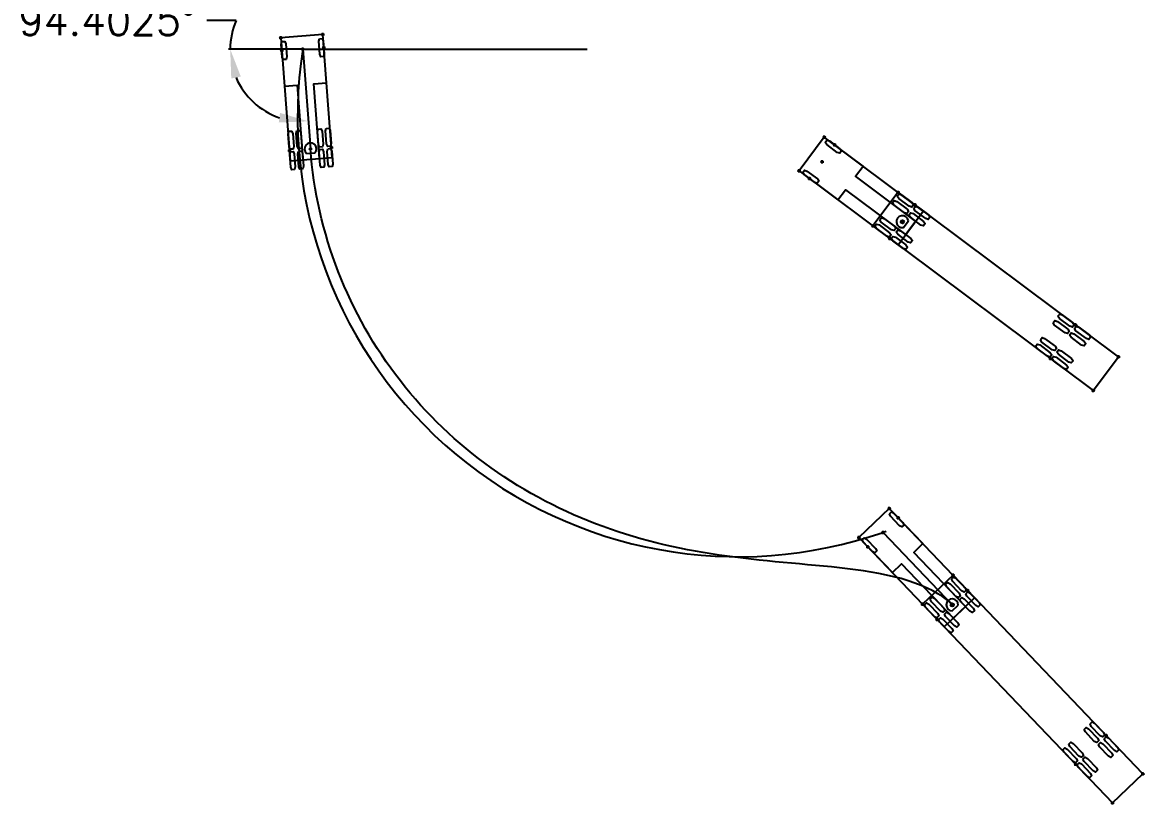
# Model space of a CAD drawing. Header units: metres. Extents: x 0 to 309, y -1 to 229.
# Drawn here: x 170.5 to 239.8, y 144.2 to 192.6 of the extents above; entities that cross this region are included whole.
import ezdxf

# ---------------------------------------------------------------- set-up
doc = ezdxf.new("R2010")
doc.units = ezdxf.units.M
doc.header["$PDMODE"] = 34
doc.header["$PDSIZE"] = 0.1
doc.layers.get('0').update_dxf_attribs({"linetype": 'CONTINUOUS'})
doc.layers.get('Defpoints').update_dxf_attribs({"linetype": 'CONTINUOUS'})
doc.layers.add('G-ANNO', color=1, linetype='CONTINUOUS')
doc.styles.add('Existing 01.8 Anno', font='ROMANS.shx', dxfattribs={"height": 1.8})
doc.styles.get("Standard").update_dxf_attribs({"font": 'romans.shx'})
doc.dimstyles.new('Existing 1.8 Anno', dxfattribs={"dimtxt": 1.8, "dimasz": 1.8, "dimexe": 0.1, "dimexo": 0.1, "dimgap": 0.5, "dimtad": 0, "dimtih": 1, "dimtoh": 1, "dimdec": 3, "dimzin": 0, "dimdsep": 46, "dimtxsty": 'Existing 01.8 Anno', "dimcen": 0.1, "dimclrd": 256, "dimclre": 256, "dimclrt": 256, "dimaunit": 1, "dimadec": 4, "dimazin": 0, "dimtfac": 1, "dimtdec": 3, "dimtofl": 0, "dimtmove": 0, "dimatfit": 3, "dimfxl": 1, "dimtfillclr": 256, "dimtolj": 1, "dimtzin": 0, "dimlwd": -1, "dimlwe": -1, "dimarcsym": 0})

# ---------------------------------------------------------------- blocks, each defined once
blk = doc.blocks.new('WheelLeftM1')
at = {"color": 7, "linetype": 'Continuous', "ltscale": 1.524, "flags": 128}
blk.add_lwpolyline([(-0.559, -0.227), (-0.559, -0.053), (-0.402, 0), (0.402, 0), (0.559, -0.053), (0.559, -0.227), (0.402, -0.279), (-0.402, -0.279)], close=True, dxfattribs=at)
blk = doc.blocks.new('WheelRightM1')
at = {"color": 7, "linetype": 'Continuous', "ltscale": 1.524, "flags": 128}
blk.add_lwpolyline([(-0.559, 0.053), (-0.559, 0.227), (-0.402, 0.279), (0.402, 0.279), (0.559, 0.227), (0.559, 0.053), (0.402, 0), (-0.402, 0)], close=True, dxfattribs=at)
blk = doc.blocks.new('TAC-2017-WB-20-TRUCK')
at = {"color": 7, "linetype": 'Continuous', "ltscale": 1.524}
blk.add_line((7.263, -0.263), (7.263, 0.263), dxfattribs=at)
blk.add_lwpolyline([(0, -1.3), (3, -1.3), (3, -0.518), (7.635, -0.518), (7.635, 0.518), (3, 0.518), (3, 1.3), (0, 1.3), (0, -1.3), (0, -1.3)], close=True, dxfattribs=at)
at = {"color": 7, "linetype": 'Continuous', "ltscale": 1.524, "flags": 128}
for points in [[(5.806, 1.073), (5.806, 1.247), (5.963, 1.3), (6.767, 1.3), (6.924, 1.247), (6.924, 1.073), (6.767, 1.021), (5.963, 1.021)], [(5.806, 0.57), (5.806, 0.745), (5.963, 0.797), (6.767, 0.797), (6.924, 0.745), (6.924, 0.57), (6.767, 0.518), (5.963, 0.518)], [(7.076, 1.073), (7.076, 1.247), (7.233, 1.3), (8.037, 1.3), (8.194, 1.247), (8.194, 1.073), (8.037, 1.021), (7.233, 1.021)], [(7.076, 0.57), (7.076, 0.745), (7.233, 0.797), (8.037, 0.797), (8.194, 0.745), (8.194, 0.57), (8.037, 0.518), (7.233, 0.518)], [(5.806, -0.745), (5.806, -0.57), (5.963, -0.518), (6.767, -0.518), (6.924, -0.57), (6.924, -0.745), (6.767, -0.797), (5.963, -0.797)], [(7.076, -0.745), (7.076, -0.57), (7.233, -0.518), (8.037, -0.518), (8.194, -0.57), (8.194, -0.745), (8.037, -0.797), (7.233, -0.797)], [(5.806, -1.247), (5.806, -1.073), (5.963, -1.021), (6.767, -1.021), (6.924, -1.073), (6.924, -1.247), (6.767, -1.3), (5.963, -1.3)], [(7.076, -1.247), (7.076, -1.073), (7.233, -1.021), (8.037, -1.021), (8.194, -1.073), (8.194, -1.247), (8.037, -1.3), (7.233, -1.3)]]:
    blk.add_lwpolyline(points, close=True, dxfattribs=at)
at = {"color": 7, "linetype": 'Continuous', "ltscale": 1.524}
blk.add_arc((7, 0), 0.371, 45, 315, dxfattribs=at)
for p in [(0, 1.3), (0.8, 1.3), (7, 1.3), (0.8, 0), (7, 0), (0, -1.3), (0.8, -1.3), (7, -1.3)]:
    blk.add_point(p)
at = {"layer": 'Defpoints'}
blk.add_lwpolyline([(0, -1.3), (7.635, -1.3), (7.635, 1.3), (0, 1.3)], close=True, dxfattribs=at)
for name, p in [('WheelRightM1', (0.8, 1.021)), ('WheelLeftM1', (0.8, -1.021))]:
    blk.add_blockref(name, p)
at = {"flags": 9}
for tag, p in [('D0', (0.1, 0.567)), ('DG', (0.1, 0.233)), ('D', (0.1, -0.1)), ('DH', (0.1, -0.433)), ('L', (0.1, -0.767))]:
    blk.add_attdef(tag, p, '', height=0.2, dxfattribs=at)
blk = doc.blocks.new('TAC-2017-WB-20-TRAILER')
at = {"color": 7, "linetype": 'Continuous', "ltscale": 1.524}
blk.add_lwpolyline([(0, -1.3), (17, -1.3), (17, 1.3), (0, 1.3), (0, -1.3), (0, -1.3)], close=True, dxfattribs=at)
at = {"color": 7, "linetype": 'Continuous', "ltscale": 1.524, "flags": 128}
for points in [[(12.506, 1.073), (12.506, 1.247), (12.663, 1.3), (13.467, 1.3), (13.624, 1.247), (13.624, 1.073), (13.467, 1.021), (12.663, 1.021)], [(12.506, 0.57), (12.506, 0.745), (12.663, 0.797), (13.467, 0.797), (13.624, 0.745), (13.624, 0.57), (13.467, 0.518), (12.663, 0.518)], [(13.776, 1.073), (13.776, 1.247), (13.933, 1.3), (14.737, 1.3), (14.894, 1.247), (14.894, 1.073), (14.737, 1.021), (13.933, 1.021)], [(13.776, 0.57), (13.776, 0.745), (13.933, 0.797), (14.737, 0.797), (14.894, 0.745), (14.894, 0.57), (14.737, 0.518), (13.933, 0.518)], [(12.506, -0.745), (12.506, -0.57), (12.663, -0.518), (13.467, -0.518), (13.624, -0.57), (13.624, -0.745), (13.467, -0.797), (12.663, -0.797)], [(13.776, -0.745), (13.776, -0.57), (13.933, -0.518), (14.737, -0.518), (14.894, -0.57), (14.894, -0.745), (14.737, -0.797), (13.933, -0.797)], [(12.506, -1.247), (12.506, -1.073), (12.663, -1.021), (13.467, -1.021), (13.624, -1.073), (13.624, -1.247), (13.467, -1.3), (12.663, -1.3)], [(13.776, -1.247), (13.776, -1.073), (13.933, -1.021), (14.737, -1.021), (14.894, -1.073), (14.894, -1.247), (14.737, -1.3), (13.933, -1.3)]]:
    blk.add_lwpolyline(points, close=True, dxfattribs=at)
at = {"color": 7, "linetype": 'Continuous', "ltscale": 1.524}
blk.add_circle((1.3, 0), 0.104, dxfattribs=at)
for p in [(0, 1.3), (13.7, 1.3), (17, 1.3), (1.3, 0), (0, -1.3), (13.7, -1.3), (17, -1.3)]:
    blk.add_point(p)
at = {"layer": 'Defpoints'}
blk.add_lwpolyline([(0, -1.3), (17, -1.3), (17, 1.3), (0, 1.3)], close=True, dxfattribs=at)
at = {"flags": 9}
for tag, p in [('D0', (0.6, 0.567)), ('DG', (0.6, 0.233)), ('D', (0.6, -0.1)), ('DH', (0.6, -0.433)), ('L', (0.6, -0.767))]:
    blk.add_attdef(tag, p, '', height=0.2, dxfattribs=at)
blk = doc.blocks.new('*D275')
at = {"layer": 'Defpoints', "color": 0, "transparency": 16777216}
for p in [(187.778, 190.941), (187.778, 190.941), (205.364, 190.941), (185.737, 186.947), (188.253, 184.759)]:
    blk.add_point(p, dxfattribs=at)
at = {"layer": 'G-ANNO', "transparency": 16777216}
for p, q in [((183.653, 192.704), (181.853, 192.704)), ((187.678, 190.941), (183.192, 190.941))]:
    blk.add_line(p, q, dxfattribs=at)
for start, end in [(156.84996, 180), (203.15004, 251.2525)]:
    blk.add_arc((187.778, 190.941), 4.485, start, end, dxfattribs=at)
for points in [[(183.359, 189.118), (183.947, 189.238), (183.292, 190.941)], [(186.373, 186.991), (186.298, 186.396), (188.122, 186.469)]]:
    blk.add_solid(points, dxfattribs=at)
at = {"layer": 'G-ANNO', "transparency": 16777216, "insert": (175.696, 192.704), "char_height": 1.8, "attachment_point": 5, "style": 'Existing 01.8 Anno'}
blk.add_mtext('\\A1;94.4025°', dxfattribs=at)
blk = doc.blocks.new('*U311')
at = {"color": 7, "linetype": 'Continuous', "ltscale": 1.524}
blk.add_line((7.263, -0.263), (7.263, 0.263), dxfattribs=at)
blk.add_lwpolyline([(0, -1.3), (3, -1.3), (3, -0.518), (7.635, -0.518), (7.635, 0.518), (3, 0.518), (3, 1.3), (0, 1.3), (0, -1.3), (0, -1.3)], close=True, dxfattribs=at)
at = {"color": 7, "linetype": 'Continuous', "ltscale": 1.524, "flags": 128}
for points in [[(5.806, 1.073), (5.806, 1.247), (5.963, 1.3), (6.767, 1.3), (6.924, 1.247), (6.924, 1.073), (6.767, 1.021), (5.963, 1.021)], [(5.806, 0.57), (5.806, 0.745), (5.963, 0.797), (6.767, 0.797), (6.924, 0.745), (6.924, 0.57), (6.767, 0.518), (5.963, 0.518)], [(7.076, 1.073), (7.076, 1.247), (7.233, 1.3), (8.037, 1.3), (8.194, 1.247), (8.194, 1.073), (8.037, 1.021), (7.233, 1.021)], [(7.076, 0.57), (7.076, 0.745), (7.233, 0.797), (8.037, 0.797), (8.194, 0.745), (8.194, 0.57), (8.037, 0.518), (7.233, 0.518)], [(5.806, -0.745), (5.806, -0.57), (5.963, -0.518), (6.767, -0.518), (6.924, -0.57), (6.924, -0.745), (6.767, -0.797), (5.963, -0.797)], [(7.076, -0.745), (7.076, -0.57), (7.233, -0.518), (8.037, -0.518), (8.194, -0.57), (8.194, -0.745), (8.037, -0.797), (7.233, -0.797)], [(5.806, -1.247), (5.806, -1.073), (5.963, -1.021), (6.767, -1.021), (6.924, -1.073), (6.924, -1.247), (6.767, -1.3), (5.963, -1.3)], [(7.076, -1.247), (7.076, -1.073), (7.233, -1.021), (8.037, -1.021), (8.194, -1.073), (8.194, -1.247), (8.037, -1.3), (7.233, -1.3)]]:
    blk.add_lwpolyline(points, close=True, dxfattribs=at)
at = {"color": 7, "linetype": 'Continuous', "ltscale": 1.524}
blk.add_arc((7, 0), 0.371, 45, 315, dxfattribs=at)
for p in [(0, 1.3), (0.8, 1.3), (7, 1.3), (0.8, 0), (7, 0), (0, -1.3), (0.8, -1.3), (7, -1.3)]:
    blk.add_point(p)
for name, p in [('WheelRightM1', (0.8, 1.021)), ('WheelLeftM1', (0.8, -1.021))]:
    blk.add_blockref(name, p)
blk = doc.blocks.new('*U312')
at = {"color": 7, "linetype": 'Continuous', "ltscale": 1.524}
blk.add_lwpolyline([(0, -1.3), (17, -1.3), (17, 1.3), (0, 1.3), (0, -1.3), (0, -1.3)], close=True, dxfattribs=at)
at = {"color": 7, "linetype": 'Continuous', "ltscale": 1.524, "flags": 128}
for points in [[(12.506, 1.073), (12.506, 1.247), (12.663, 1.3), (13.467, 1.3), (13.624, 1.247), (13.624, 1.073), (13.467, 1.021), (12.663, 1.021)], [(12.506, 0.57), (12.506, 0.745), (12.663, 0.797), (13.467, 0.797), (13.624, 0.745), (13.624, 0.57), (13.467, 0.518), (12.663, 0.518)], [(13.776, 1.073), (13.776, 1.247), (13.933, 1.3), (14.737, 1.3), (14.894, 1.247), (14.894, 1.073), (14.737, 1.021), (13.933, 1.021)], [(13.776, 0.57), (13.776, 0.745), (13.933, 0.797), (14.737, 0.797), (14.894, 0.745), (14.894, 0.57), (14.737, 0.518), (13.933, 0.518)], [(12.506, -0.745), (12.506, -0.57), (12.663, -0.518), (13.467, -0.518), (13.624, -0.57), (13.624, -0.745), (13.467, -0.797), (12.663, -0.797)], [(13.776, -0.745), (13.776, -0.57), (13.933, -0.518), (14.737, -0.518), (14.894, -0.57), (14.894, -0.745), (14.737, -0.797), (13.933, -0.797)], [(12.506, -1.247), (12.506, -1.073), (12.663, -1.021), (13.467, -1.021), (13.624, -1.073), (13.624, -1.247), (13.467, -1.3), (12.663, -1.3)], [(13.776, -1.247), (13.776, -1.073), (13.933, -1.021), (14.737, -1.021), (14.894, -1.073), (14.894, -1.247), (14.737, -1.3), (13.933, -1.3)]]:
    blk.add_lwpolyline(points, close=True, dxfattribs=at)
at = {"color": 7, "linetype": 'Continuous', "ltscale": 1.524}
blk.add_circle((1.3, 0), 0.104, dxfattribs=at)
for p in [(0, 1.3), (13.7, 1.3), (17, 1.3), (1.3, 0), (0, -1.3), (13.7, -1.3), (17, -1.3)]:
    blk.add_point(p)

msp = doc.modelspace()

# ---------------------------------------------------------------- linework, layer by layer
at = {"layer": 'G-ANNO'}
for p, q in [((187.7775, 190.9411), (188.2535, 184.7594)), ((187.7775, 190.9411), (205.3643, 190.9411)), ((223.8362, 161.1038), (223.6467, 161.0389)), ((223.6467, 161.0389), (227.9286, 156.555))]:
    msp.add_line(p, q, dxfattribs=at)
msp.add_lwpolyline([(187.7775, 190.9411, 0.5651052), (223.6467, 161.0389)], format="xyb", dxfattribs=at)
at = {"layer": 'G-ANNO', "flags": 128}
msp.add_lwpolyline([(227.9286, 156.555), (227.7649, 156.7143), (227.561, 156.8865), (227.3182, 157.0656), (227.0384, 157.2461), (226.7246, 157.4238), (226.38, 157.595), (226.0084, 157.7574), (225.6131, 157.9092), (225.1977, 158.0495), (224.7651, 158.178), (224.3184, 158.2948), (223.8599, 158.4004), (223.3918, 158.4955), (222.916, 158.581), (222.4342, 158.6579), (221.9475, 158.7273), (221.4571, 158.7902), (220.9638, 158.8477), (220.4685, 158.9009), (219.9717, 158.9506), (219.4739, 158.9979), (218.9755, 159.0435), (218.4769, 159.0884), (217.9782, 159.1332), (217.4797, 159.1787), (216.9817, 159.2256), (216.4841, 159.2743), (215.9872, 159.3255), (215.4911, 159.3796), (214.9959, 159.4371), (214.5016, 159.4985), (214.0084, 159.5641), (213.5164, 159.6343), (213.0256, 159.7094), (212.5362, 159.7897), (212.0482, 159.8754), (211.5617, 159.9668), (211.0768, 160.0642), (210.5937, 160.1677), (210.1124, 160.2775), (209.633, 160.3938), (209.1557, 160.5167), (208.6805, 160.6463), (208.2076, 160.7828), (207.737, 160.9262), (207.2691, 161.0767), (206.8037, 161.2343), (206.3411, 161.3991), (205.8815, 161.5711), (205.4248, 161.7504), (204.9714, 161.937), (204.5212, 162.131), (204.0745, 162.3322), (203.6313, 162.5409), (203.1919, 162.7569), (202.7564, 162.9802), (202.3248, 163.2108), (201.8973, 163.4488), (201.4742, 163.694), (201.0554, 163.9465), (200.6412, 164.2061), (200.2316, 164.4729), (199.8269, 164.7468), (199.4272, 165.0278), (199.0325, 165.3157), (198.643, 165.6105), (198.2589, 165.9121), (197.8803, 166.2205), (197.5073, 166.5355), (197.14, 166.8572), (196.7786, 167.1853), (196.4231, 167.5199), (196.0738, 167.8608), (195.7307, 168.2079), (195.3939, 168.561), (195.0637, 168.9202), (194.7399, 169.2853), (194.4229, 169.6562), (194.1127, 170.0328), (193.8093, 170.4148), (193.513, 170.8024), (193.2238, 171.1952), (192.9417, 171.5932), (192.667, 171.9963), (192.3997, 172.4043), (192.1399, 172.8171), (191.8877, 173.2345), (191.6431, 173.6565), (191.4063, 174.0828), (191.1773, 174.5134), (190.9562, 174.9481), (190.7432, 175.3868), (190.5381, 175.8293), (190.3413, 176.2754), (190.1526, 176.7251), (189.9722, 177.1782), (189.8001, 177.6344), (189.6364, 178.0938), (189.4811, 178.556), (189.3344, 179.021), (189.1962, 179.4887), (189.0666, 179.9587), (188.9456, 180.4311), (188.8333, 180.9056), (188.7297, 181.3821), (188.6349, 181.8604), (188.5489, 182.3403), (188.4717, 182.8218), (188.4034, 183.3045), (188.3439, 183.7885), (188.2933, 184.2734), (188.2516, 184.7592)], dxfattribs=at)

# ---------------------------------------------------------------- block references
at = {"layer": 'G-ANNO'}
for name, p, rotation in [('TAC-2017-WB-20-TRUCK', (187.7161, 191.7387), 274.402544741716), ('TAC-2017-WB-20-TRUCK', (219.2363, 184.4497), 323.2189821131655), ('*U311', (219.2363, 184.4497), 323.2189821131655), ('TAC-2017-WB-20-TRAILER', (223.8016, 181.0368), 323.2189821131655), ('*U312', (223.8016, 181.0368), 323.2189821131655), ('TAC-2017-WB-20-TRUCK', (223.0942, 161.6175), 313.6800907383031), ('TAC-2017-WB-20-TRAILER', (227.0308, 157.4952), 313.6800907383031)]:
    msp.add_blockref(name, p, dxfattribs=dict(at, rotation=rotation))

# ---------------------------------------------------------------- dimensions: what is measured, and where the dimension line sits
dim = msp.add_angular_dim_2l(base=(185.73668, 186.94688), line1=((187.77754, 190.94109), (188.25347, 184.75938)), line2=((187.77754, 190.94109), (205.36431, 190.94109)), dimstyle='Existing 1.8 Anno', override={"dimscale": 0, "dimaunit": 0}, dxfattribs=at)
dim.commit()
dim.dimension.update_dxf_attribs({"geometry": '*D275', "text_midpoint": (175.69616, 192.70448)})

doc.saveas('drawing.dxf')
